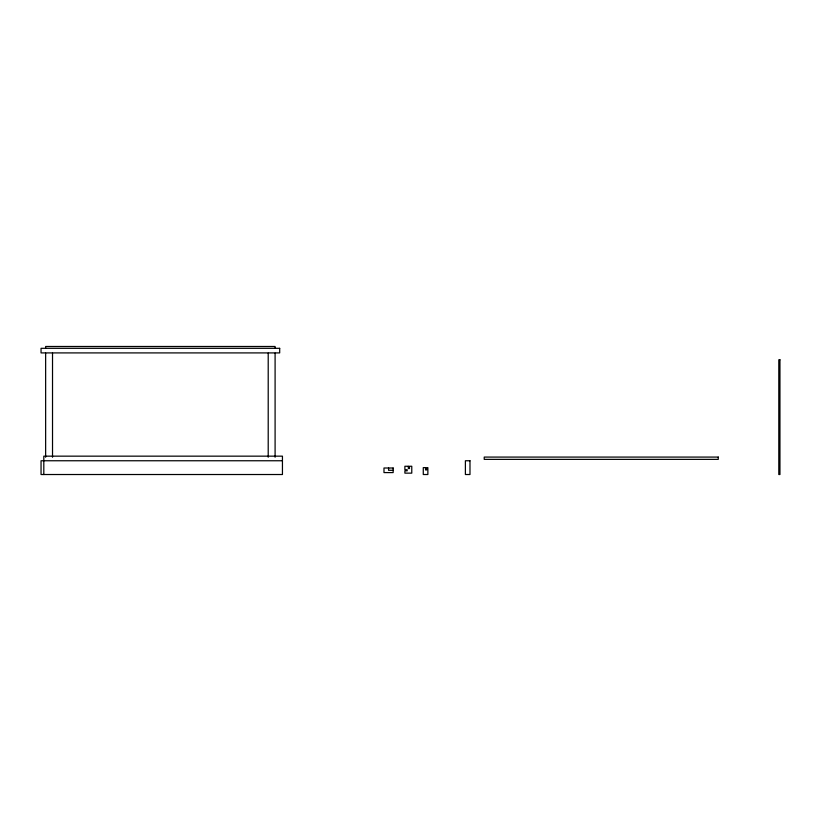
<?xml version="1.0" encoding="UTF-8"?>
<svg xmlns="http://www.w3.org/2000/svg" width="821" height="821" viewBox="0 0 821 821"><rect width="100%" height="100%" fill="white"/><g stroke="black" fill="none" stroke-linecap="round" stroke-linejoin="round"><path stroke-width="1.23" d="M282.445 460.755L41.05 460.755L41.05 474.517L282.445 474.517L282.445 456.158L43.811 456.158L43.811 474.517M393.156 470.289L388.569 470.289L388.569 468.001M275.097 348.32L275.097 346.483L45.637 346.483L45.637 348.32M275.097 353.153L275.097 457.235M268.21 353.153L268.21 457.235M52.523 353.153L52.523 457.235M45.637 353.153L45.637 457.235M279.684 348.32L41.05 348.32L41.05 352.907L279.684 352.907L279.684 348.32M779.95 359.793L778.801 359.793L778.801 474.517L779.95 474.517L779.95 359.793M718.262 457.081L484.226 457.081L484.226 459.37L718.262 459.37L718.262 457.081M469.981 460.755L465.394 460.755L465.394 474.517L469.981 474.517L469.981 460.755M408.335 466.256L404.886 466.256L404.886 469.704L407.185 469.704L407.185 470.844L404.886 470.844L404.886 473.142L411.773 473.142L411.773 466.256L409.484 466.256L409.484 468.555L408.335 468.555L408.335 466.256M425.565 467.631L423.277 467.631L423.277 474.517L427.864 474.517L427.864 467.631L426.715 467.631L426.715 469.93L425.565 469.93L425.565 467.631M393.156 468.001L383.982 468.001L383.982 472.588L393.156 472.588L393.156 468.001"/></g></svg>
